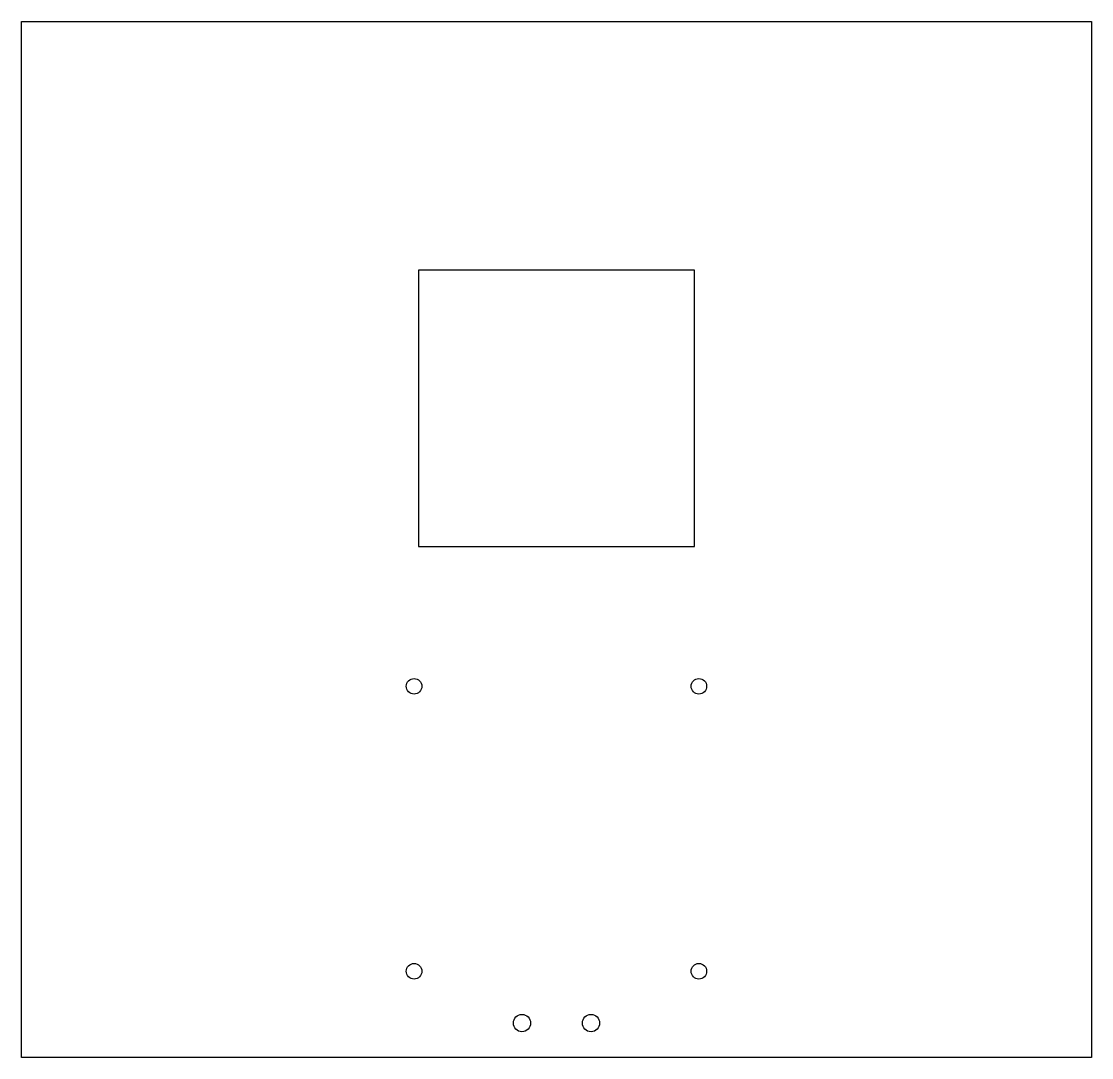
# Model space of a CAD drawing. Header units: millimetres. Extents: x 2310 to 2620, y 1304 to 1604.
import ezdxf

# ---------------------------------------------------------------- set-up
doc = ezdxf.new("R2010")
doc.units = ezdxf.units.MM

msp = doc.modelspace()

# ---------------------------------------------------------------- linework, layer by layer
at = {"color": 7, "linetype": 'Continuous', "lineweight": 25}
for p, q in [((2310.35, 1603.84), (2620.35, 1603.84)), ((2310.35, 1303.84), (2310.35, 1603.84)), ((2620.35, 1603.84), (2620.35, 1303.84)), ((2505.35, 1531.84), (2425.35, 1531.84)), ((2425.35, 1531.84), (2425.35, 1451.84)), ((2505.35, 1451.84), (2505.35, 1531.84)), ((2425.35, 1451.84), (2505.35, 1451.84)), ((2620.35, 1303.84), (2310.35, 1303.84))]:
    msp.add_line(p, q, dxfattribs=at)
for centre, radius in [((2424.1, 1411.34), 2.25), ((2506.6, 1411.34), 2.25), ((2424.1, 1328.84), 2.25), ((2506.6, 1328.84), 2.25), ((2455.35, 1313.84), 2.5), ((2475.35, 1313.84), 2.5)]:
    msp.add_circle(centre, radius, dxfattribs=at)

doc.saveas('drawing.dxf')
